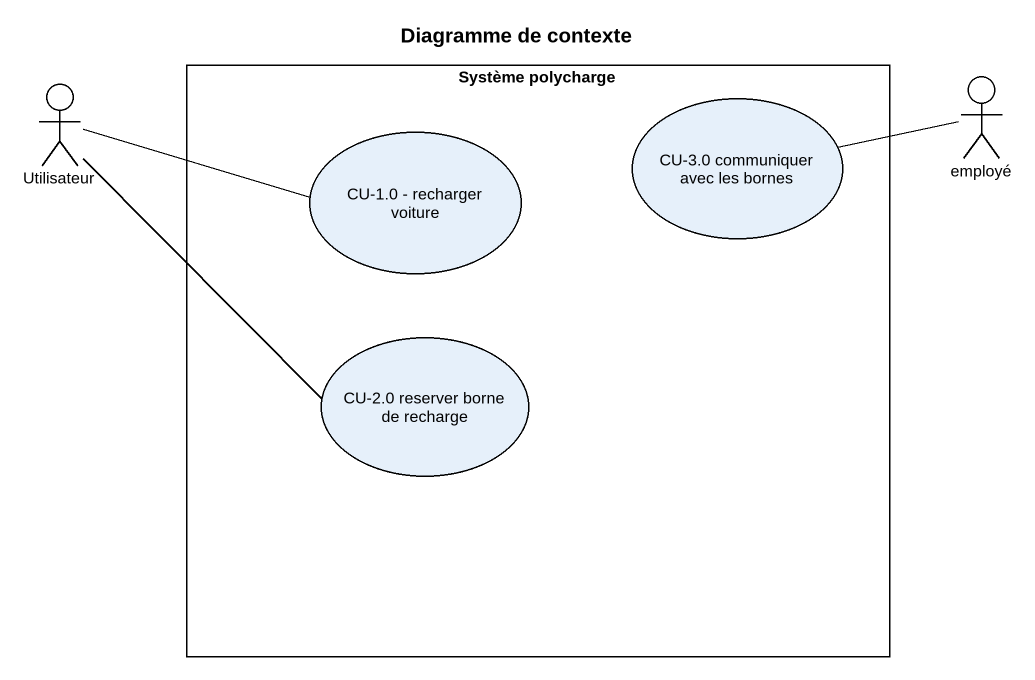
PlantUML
@startuml
title Diagramme de contexte
actor Utilisateur
rectangle "Système polycharge" as Système_polycharge {
  usecase "CU-3.0 communiquer avec les bornes" as CU_3_0_communiquer_avec_les
  usecase "CU-1.0 - recharger voiture" as CU_1_0_recharger_voiture
  usecase "CU-2.0 reserver borne de recharge" as CU_2_0_reserver_borne_de
}
actor employé
Utilisateur -right- CU_1_0_recharger_voiture
Utilisateur -- CU_2_0_reserver_borne_de
CU_3_0_communiquer_avec_les -right- employé
@enduml
